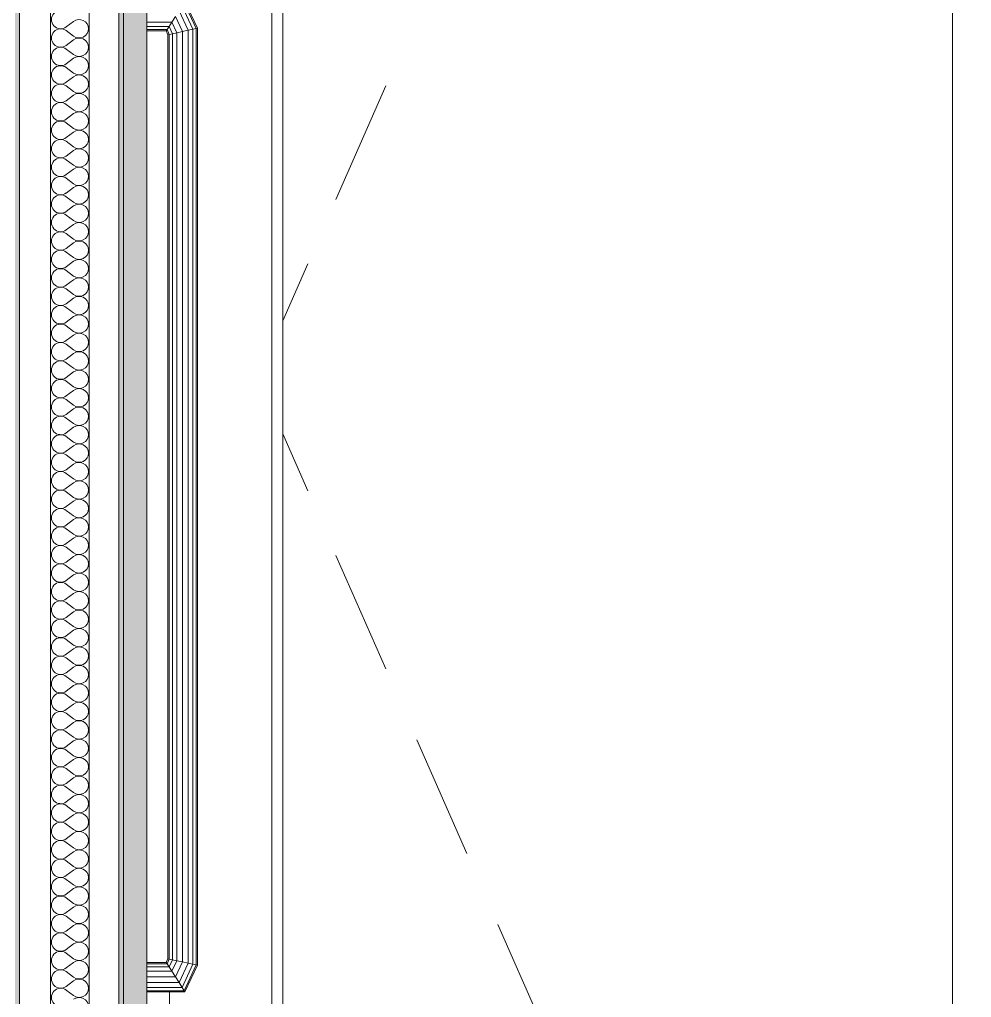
# Model space of a CAD drawing. Header units: millimetres. Extents: x -48147 to 1417267, y -496296 to 18123.
# Drawn here: x 1403653 to 1404267, y -478426 to -477795 of the extents above; entities that cross this region are included whole.
import ezdxf

# ---------------------------------------------------------------- set-up
doc = ezdxf.new("R2010")
doc.units = ezdxf.units.MM
doc.header["$MEASUREMENT"] = 0
doc.linetypes.add('Wipeout_Contour', pattern=[1000, 0, -1000])
doc.layers.add('New_A-25-M_Wall_Int', color=7, linetype='Continuous')
doc.layers.add('New_ArchiCAD Doors', color=7, linetype='Continuous')
doc.layers.add('New_A-25-M_Wall_Int_Pen_No__1', color=7, linetype='Continuous', lineweight=13)
doc.layers.add('New_ArchiCAD Doors_Pen_No__93', color=8, linetype='Continuous', lineweight=13)
doc.layers.add('New_A-25-M_Wall_Int_Pen_No__107', color=7, linetype='Continuous', lineweight=15, true_color=0xa6a6a6)
doc.layers.add('New_ArchiCAD Doors_Pen_No__63', color=7, linetype='Continuous', lineweight=20, true_color=0x606060)

# ---------------------------------------------------------------- blocks, each defined once
blk = doc.blocks.new('Section Elem_53_2', base_point=(1376122.47, -491272.82))
at = {"color": 254, "linetype": 'Wipeout_Contour', "lineweight": 0, "ltscale": 8897576.541093914}
blk.add_wipeout([(1403747.83, -477802.82), (1403735.21, -477802.82), (1403735.21, -478403.82), (1403747.83, -478403.82), (1403748.95, -478401.42), (1403748.95, -477805.22)], dxfattribs=at).dxf.layer = 'New_A-25-M_Wall_Int'
at = {"color": 254, "linetype": 'Wipeout_Contour', "lineweight": 0, "ltscale": 8901171.060713317}
blk.add_wipeout([(1403735.21, -478422.82), (1403735.21, -479122.82), (1404866.31, -479122.82), (1404866.31, -479047.82), (1403749.96, -479047.82), (1403749.96, -478422.82)], dxfattribs=at).dxf.layer = 'New_A-25-M_Wall_Int'
blk = doc.blocks.new('Section Elem_54_2', base_point=(1376122.47, -491272.82))
at = {"color": 254, "linetype": 'Wipeout_Contour', "lineweight": 0, "ltscale": 14829418.47015249}
blk.add_wipeout([(1403749.96, -477783.82), (1403759.93, -477783.82), (1403767.94, -477801.01), (1403767.94, -478405.64), (1403759.93, -478422.82), (1403749.96, -478422.82), (1403749.96, -479047.82), (1403815.96, -479047.82), (1403815.96, -477013.82), (1403749.96, -476947.82)], dxfattribs=at).dxf.layer = 'New_ArchiCAD Doors'
at = {"color": 254, "linetype": 'Wipeout_Contour', "lineweight": 0, "ltscale": 5934383.080311058}
blk.add_wipeout([(1404686.96, -477020.82), (1404254.96, -477020.82), (1404254.96, -479047.82), (1404686.96, -479047.82)], dxfattribs=at).dxf.layer = 'New_ArchiCAD Doors'
at = {"layer": 'New_ArchiCAD Doors_Pen_No__63', "linetype": 'Continuous'}
blk.add_line((1403749.96, -479047.82), (1403749.96, -478422.82), dxfattribs=at)
at = {"color": 254, "linetype": 'Wipeout_Contour', "lineweight": 0, "ltscale": 5931916.119145893}
blk.add_wipeout([(1403815.96, -479047.82), (1403822.96, -479047.82), (1403822.96, -477020.82), (1403815.96, -477020.82)], dxfattribs=at).dxf.layer = 'New_ArchiCAD Doors'
at = {"layer": 'New_ArchiCAD Doors_Pen_No__63', "linetype": 'Continuous'}
blk.add_line((1403815.96, -477013.82), (1403815.96, -479047.82), dxfattribs=at)
at = {"color": 254, "linetype": 'Wipeout_Contour', "lineweight": 0, "ltscale": 5932747.26599575}
blk.add_wipeout([(1403822.96, -477020.82), (1403822.96, -479047.82), (1404254.96, -479047.82), (1404254.96, -477020.82)], dxfattribs=at).dxf.layer = 'New_ArchiCAD Doors'
at = {"layer": 'New_ArchiCAD Doors_Pen_No__63', "linetype": 'Continuous'}
for p, q in [((1403822.96, -477020.82), (1403822.96, -479047.82)), ((1404254.96, -479047.82), (1404254.96, -477020.82)), ((1403889.46, -477838.2), (1403857.33, -477911.46)), ((1403839.09, -477953.06), (1403822.96, -477989.84)), ((1403839.09, -478099.59), (1403822.96, -478062.8)), ((1403889.46, -478214.45), (1403857.33, -478141.18)), ((1403941.68, -478333.5), (1403909.55, -478260.24)), ((1403993.89, -478452.55), (1403961.76, -478379.29))]:
    blk.add_line(p, q, dxfattribs=at)
blk = doc.blocks.new('Section Elem_123_2', base_point=(1376122.47, -491272.82))
at = {"color": 254, "linetype": 'Wipeout_Contour', "lineweight": 0, "ltscale": 5932101.095977162}
blk.add_wipeout([(1403735.21, -478406.67), (1403749.64, -478406.67), (1403748.38, -478404.68), (1403735.21, -478404.68)], dxfattribs=at).dxf.layer = 'New_ArchiCAD Doors'
at = {"color": 254, "linetype": 'Wipeout_Contour', "lineweight": 0, "ltscale": 5932142.844810324}
blk.add_wipeout([(1403759.43, -478422.03), (1403735.21, -478422.03), (1403735.21, -478422.82), (1403759.93, -478422.82)], dxfattribs=at).dxf.layer = 'New_ArchiCAD Doors'
at = {"color": 254, "linetype": 'Wipeout_Contour', "lineweight": 0, "ltscale": 5932132.755671075}
blk.add_wipeout([(1403735.21, -478419.92), (1403758.08, -478419.92), (1403756.1, -478416.8), (1403735.21, -478416.8)], dxfattribs=at).dxf.layer = 'New_ArchiCAD Doors'
at = {"color": 254, "linetype": 'Wipeout_Contour', "lineweight": 0, "ltscale": 5932139.256605864}
blk.add_wipeout([(1403758.08, -478419.92), (1403735.21, -478419.92), (1403735.21, -478422.03), (1403759.43, -478422.03)], dxfattribs=at).dxf.layer = 'New_ArchiCAD Doors'
at = {"color": 254, "linetype": 'Wipeout_Contour', "lineweight": 0, "ltscale": 5932187.570335687}
blk.add_wipeout([(1403759.43, -478422.03), (1403767.16, -478405.46), (1403765.04, -478404.99), (1403758.08, -478419.92)], dxfattribs=at).dxf.layer = 'New_ArchiCAD Doors'
at = {"color": 254, "linetype": 'Wipeout_Contour', "lineweight": 0, "ltscale": 5932193.178738928}
blk.add_wipeout([(1403759.93, -478422.82), (1403767.94, -478405.64), (1403767.16, -478405.46), (1403759.43, -478422.03)], dxfattribs=at).dxf.layer = 'New_ArchiCAD Doors'
at = {"color": 254, "linetype": 'Wipeout_Contour', "lineweight": 0, "ltscale": 5932124.33361248}
blk.add_wipeout([(1403753.77, -478413.15), (1403735.21, -478413.15), (1403735.21, -478416.8), (1403756.1, -478416.8)], dxfattribs=at).dxf.layer = 'New_ArchiCAD Doors'
at = {"color": 254, "linetype": 'Wipeout_Contour', "lineweight": 0, "ltscale": 5932177.42385855}
blk.add_wipeout([(1403758.08, -478419.92), (1403765.04, -478404.99), (1403761.93, -478404.3), (1403756.1, -478416.8)], dxfattribs=at).dxf.layer = 'New_ArchiCAD Doors'
at = {"layer": 'New_ArchiCAD Doors_Pen_No__93', "linetype": 'Continuous'}
for p, q in [((1403759.43, -478422.03), (1403735.21, -478422.03)), ((1403759.93, -478422.82), (1403735.21, -478422.82)), ((1403759.43, -478422.03), (1403759.93, -478422.82))]:
    blk.add_line(p, q, dxfattribs=at)
at = {"color": 254, "linetype": 'Wipeout_Contour', "lineweight": 0, "ltscale": 5932164.289516186}
blk.add_wipeout([(1403756.1, -478416.8), (1403761.93, -478404.3), (1403758.28, -478403.49), (1403753.77, -478413.15)], dxfattribs=at).dxf.layer = 'New_ArchiCAD Doors'
at = {"layer": 'New_ArchiCAD Doors_Pen_No__93', "linetype": 'Continuous'}
for p, q in [((1403756.1, -478416.8), (1403735.21, -478416.8)), ((1403756.1, -478416.8), (1403758.08, -478419.92)), ((1403758.08, -478419.92), (1403735.21, -478419.92)), ((1403758.08, -478419.92), (1403759.43, -478422.03))]:
    blk.add_line(p, q, dxfattribs=at)
at = {"color": 254, "linetype": 'Wipeout_Contour', "lineweight": 0, "ltscale": 5931801.92726911}
blk.add_wipeout([(1403765.04, -478404.99), (1403767.16, -478405.46), (1403767.16, -477801.18), (1403765.04, -477801.65)], dxfattribs=at).dxf.layer = 'New_ArchiCAD Doors'
at = {"color": 254, "linetype": 'Wipeout_Contour', "lineweight": 0, "ltscale": 5932128.152094162}
blk.add_wipeout([(1403749.64, -478406.67), (1403751.79, -478402.05), (1403749.81, -478401.61), (1403748.38, -478404.68)], dxfattribs=at).dxf.layer = 'New_ArchiCAD Doors'
at = {"color": 254, "linetype": 'Wipeout_Contour', "lineweight": 0, "ltscale": 5931807.417764049}
blk.add_wipeout([(1403767.94, -478405.64), (1403767.94, -477801.01), (1403767.16, -477801.18), (1403767.16, -478405.46)], dxfattribs=at).dxf.layer = 'New_ArchiCAD Doors'
at = {"color": 254, "linetype": 'Wipeout_Contour', "lineweight": 0, "ltscale": 5932150.170203732}
blk.add_wipeout([(1403753.77, -478413.15), (1403758.28, -478403.49), (1403754.66, -478402.69), (1403751.47, -478409.53)], dxfattribs=at).dxf.layer = 'New_ArchiCAD Doors'
at = {"color": 254, "linetype": 'Wipeout_Contour', "lineweight": 0, "ltscale": 5931779.215113884}
blk.add_wipeout([(1403761.93, -478404.3), (1403761.93, -477802.34), (1403758.28, -477803.15), (1403758.28, -478403.49)], dxfattribs=at).dxf.layer = 'New_ArchiCAD Doors'
at = {"color": 254, "linetype": 'Wipeout_Contour', "lineweight": 0, "ltscale": 5932097.499268904}
blk.add_wipeout([(1403747.83, -478403.82), (1403735.21, -478403.82), (1403735.21, -478404.68), (1403748.38, -478404.68)], dxfattribs=at).dxf.layer = 'New_ArchiCAD Doors'
at = {"color": 254, "linetype": 'Wipeout_Contour', "lineweight": 0, "ltscale": 5932115.271776946}
blk.add_wipeout([(1403751.47, -478409.53), (1403735.21, -478409.53), (1403735.21, -478413.15), (1403753.77, -478413.15)], dxfattribs=at).dxf.layer = 'New_ArchiCAD Doors'
at = {"layer": 'New_ArchiCAD Doors_Pen_No__93', "linetype": 'Continuous'}
for q in [(1403735.21, -478413.15), (1403756.1, -478416.8)]:
    blk.add_line((1403753.77, -478413.15), q, dxfattribs=at)
at = {"color": 254, "linetype": 'Wipeout_Contour', "lineweight": 0, "ltscale": 5931792.023814401}
blk.add_wipeout([(1403765.04, -477801.65), (1403761.93, -477802.34), (1403761.93, -478404.3), (1403765.04, -478404.99)], dxfattribs=at).dxf.layer = 'New_ArchiCAD Doors'
at = {"color": 254, "linetype": 'Wipeout_Contour', "lineweight": 0, "ltscale": 5932122.598186728}
blk.add_wipeout([(1403747.83, -478403.82), (1403748.38, -478404.68), (1403749.81, -478401.61), (1403748.95, -478401.42)], dxfattribs=at).dxf.layer = 'New_ArchiCAD Doors'
at = {"layer": 'New_ArchiCAD Doors_Pen_No__93', "linetype": 'Continuous'}
for p, q in [((1403761.93, -478404.3), (1403765.04, -478404.99)), ((1403765.04, -478404.99), (1403767.16, -478405.46)), ((1403767.16, -478405.46), (1403767.94, -478405.64))]:
    blk.add_line(p, q, dxfattribs=at)
at = {"color": 254, "linetype": 'Wipeout_Contour', "lineweight": 0, "ltscale": 5931738.605661986}
blk.add_wipeout([(1403749.81, -478401.61), (1403749.81, -477805.03), (1403748.95, -477805.22), (1403748.95, -478401.42)], dxfattribs=at).dxf.layer = 'New_ArchiCAD Doors'
at = {"color": 254, "linetype": 'Wipeout_Contour', "lineweight": 0, "ltscale": 5932107.167248304}
blk.add_wipeout([(1403735.21, -478406.67), (1403735.21, -478409.53), (1403751.47, -478409.53), (1403749.64, -478406.67)], dxfattribs=at).dxf.layer = 'New_ArchiCAD Doors'
at = {"color": 254, "linetype": 'Wipeout_Contour', "lineweight": 0, "ltscale": 5931743.998389661}
blk.add_wipeout([(1403751.79, -478402.05), (1403751.79, -477804.59), (1403749.81, -477805.03), (1403749.81, -478401.61)], dxfattribs=at).dxf.layer = 'New_ArchiCAD Doors'
at = {"color": 254, "linetype": 'Wipeout_Contour', "lineweight": 0, "ltscale": 5931350.083691838}
blk.add_wipeout([(1403747.83, -477802.82), (1403748.95, -477805.22), (1403749.81, -477805.03), (1403748.38, -477801.96)], dxfattribs=at).dxf.layer = 'New_ArchiCAD Doors'
at = {"color": 254, "linetype": 'Wipeout_Contour', "lineweight": 0, "ltscale": 5932137.571010346}
blk.add_wipeout([(1403751.47, -478409.53), (1403754.66, -478402.69), (1403751.79, -478402.05), (1403749.64, -478406.67)], dxfattribs=at).dxf.layer = 'New_ArchiCAD Doors'
at = {"layer": 'New_ArchiCAD Doors_Pen_No__93', "linetype": 'Continuous'}
for p, q in [((1403747.83, -478403.82), (1403735.21, -478403.82)), ((1403748.38, -478404.68), (1403735.21, -478404.68)), ((1403749.64, -478406.67), (1403735.21, -478406.67)), ((1403747.83, -478403.82), (1403748.38, -478404.68)), ((1403749.64, -478406.67), (1403751.47, -478409.53)), ((1403751.47, -478409.53), (1403735.21, -478409.53)), ((1403751.47, -478409.53), (1403753.77, -478413.15))]:
    blk.add_line(p, q, dxfattribs=at)
at = {"color": 254, "linetype": 'Wipeout_Contour', "lineweight": 0, "ltscale": 5931321.32161028}
blk.add_wipeout([(1403748.38, -477801.96), (1403735.21, -477801.96), (1403735.21, -477802.82), (1403747.83, -477802.82)], dxfattribs=at).dxf.layer = 'New_ArchiCAD Doors'
at = {"color": 254, "linetype": 'Wipeout_Contour', "lineweight": 0, "ltscale": 5931321.253334623}
blk.add_wipeout([(1403735.21, -477801.96), (1403748.38, -477801.96), (1403749.64, -477799.98), (1403735.21, -477799.98)], dxfattribs=at).dxf.layer = 'New_ArchiCAD Doors'
at = {"color": 254, "linetype": 'Wipeout_Contour', "lineweight": 0, "ltscale": 5931753.174299196}
blk.add_wipeout([(1403754.66, -478402.69), (1403754.66, -477803.96), (1403751.79, -477804.59), (1403751.79, -478402.05)], dxfattribs=at).dxf.layer = 'New_ArchiCAD Doors'
at = {"layer": 'New_ArchiCAD Doors_Pen_No__93', "linetype": 'Continuous'}
for p, q in [((1403748.95, -478401.42), (1403747.83, -478403.82)), ((1403749.81, -478401.61), (1403748.38, -478404.68)), ((1403748.38, -478404.68), (1403749.64, -478406.67)), ((1403748.95, -478401.42), (1403749.81, -478401.61))]:
    blk.add_line(p, q, dxfattribs=at)
at = {"color": 254, "linetype": 'Wipeout_Contour', "lineweight": 0, "ltscale": 5931353.463775335}
blk.add_wipeout([(1403749.81, -477805.03), (1403751.79, -477804.59), (1403749.64, -477799.98), (1403748.38, -477801.96)], dxfattribs=at).dxf.layer = 'New_ArchiCAD Doors'
at = {"color": 254, "linetype": 'Wipeout_Contour', "lineweight": 0, "ltscale": 5931765.451177985}
blk.add_wipeout([(1403758.28, -478403.49), (1403758.28, -477803.15), (1403754.66, -477803.96), (1403754.66, -478402.69)], dxfattribs=at).dxf.layer = 'New_ArchiCAD Doors'
at = {"layer": 'New_ArchiCAD Doors_Pen_No__93', "linetype": 'Continuous'}
for p, q in [((1403751.79, -478402.05), (1403749.64, -478406.67)), ((1403749.81, -478401.61), (1403751.79, -478402.05)), ((1403754.66, -478402.69), (1403751.47, -478409.53)), ((1403751.79, -478402.05), (1403754.66, -478402.69)), ((1403758.28, -478403.49), (1403753.77, -478413.15)), ((1403754.66, -478402.69), (1403758.28, -478403.49)), ((1403761.93, -478404.3), (1403756.1, -478416.8)), ((1403765.04, -478404.99), (1403758.08, -478419.92)), ((1403758.28, -478403.49), (1403761.93, -478404.3)), ((1403767.16, -478405.46), (1403759.43, -478422.03)), ((1403767.94, -478405.64), (1403759.93, -478422.82))]:
    blk.add_line(p, q, dxfattribs=at)
at = {"color": 254, "linetype": 'Wipeout_Contour', "lineweight": 0, "ltscale": 5931359.064506308}
blk.add_wipeout([(1403754.66, -477803.96), (1403751.47, -477797.12), (1403749.64, -477799.98), (1403751.79, -477804.59)], dxfattribs=at).dxf.layer = 'New_ArchiCAD Doors'
at = {"color": 254, "linetype": 'Wipeout_Contour', "lineweight": 0, "ltscale": 5931366.540533767}
blk.add_wipeout([(1403758.28, -477803.15), (1403753.77, -477793.5), (1403751.47, -477797.12), (1403754.66, -477803.96)], dxfattribs=at).dxf.layer = 'New_ArchiCAD Doors'
at = {"layer": 'New_ArchiCAD Doors_Pen_No__93', "linetype": 'Continuous'}
for p, q in [((1403748.95, -477805.22), (1403749.81, -477805.03)), ((1403748.95, -478401.42), (1403748.95, -477805.22)), ((1403749.81, -478401.61), (1403749.81, -477805.03))]:
    blk.add_line(p, q, dxfattribs=at)
at = {"color": 254, "linetype": 'Wipeout_Contour', "lineweight": 0, "ltscale": 5931374.898409881}
blk.add_wipeout([(1403761.93, -477802.34), (1403756.1, -477789.85), (1403753.77, -477793.5), (1403758.28, -477803.15)], dxfattribs=at).dxf.layer = 'New_ArchiCAD Doors'
at = {"layer": 'New_ArchiCAD Doors_Pen_No__93', "linetype": 'Continuous'}
for p in [(1403749.81, -477805.03), (1403751.79, -478402.05)]:
    blk.add_line(p, (1403751.79, -477804.59), dxfattribs=at)
at = {"color": 254, "linetype": 'Wipeout_Contour', "lineweight": 0, "ltscale": 5931382.665416202}
blk.add_wipeout([(1403765.04, -477801.65), (1403758.08, -477786.73), (1403756.1, -477789.85), (1403761.93, -477802.34)], dxfattribs=at).dxf.layer = 'New_ArchiCAD Doors'
at = {"color": 254, "linetype": 'Wipeout_Contour', "lineweight": 0, "ltscale": 5931321.080531035}
blk.add_wipeout([(1403735.21, -477799.98), (1403749.64, -477799.98), (1403751.47, -477797.12), (1403735.21, -477797.12)], dxfattribs=at).dxf.layer = 'New_ArchiCAD Doors'
at = {"layer": 'New_ArchiCAD Doors_Pen_No__93', "linetype": 'Continuous'}
for p, q in [((1403748.38, -477801.96), (1403735.21, -477801.96)), ((1403747.83, -477802.82), (1403735.21, -477802.82)), ((1403747.83, -477802.82), (1403748.38, -477801.96)), ((1403748.95, -477805.22), (1403747.83, -477802.82)), ((1403749.81, -477805.03), (1403748.38, -477801.96)), ((1403751.79, -477804.59), (1403754.66, -477803.96)), ((1403754.66, -477803.96), (1403754.66, -478402.69))]:
    blk.add_line(p, q, dxfattribs=at)
at = {"color": 254, "linetype": 'Wipeout_Contour', "lineweight": 0, "ltscale": 5931388.650710044}
blk.add_wipeout([(1403765.04, -477801.65), (1403767.16, -477801.18), (1403759.43, -477784.61), (1403758.08, -477786.73)], dxfattribs=at).dxf.layer = 'New_ArchiCAD Doors'
at = {"color": 254, "linetype": 'Wipeout_Contour', "lineweight": 0, "ltscale": 5931320.826447148}
blk.add_wipeout([(1403753.77, -477793.5), (1403735.21, -477793.5), (1403735.21, -477797.12), (1403751.47, -477797.12)], dxfattribs=at).dxf.layer = 'New_ArchiCAD Doors'
at = {"layer": 'New_ArchiCAD Doors_Pen_No__93', "linetype": 'Continuous'}
for p, q in [((1403751.47, -477797.12), (1403753.77, -477793.5)), ((1403751.47, -477797.12), (1403735.21, -477797.12)), ((1403749.64, -477799.98), (1403735.21, -477799.98)), ((1403748.38, -477801.96), (1403749.64, -477799.98)), ((1403749.64, -477799.98), (1403751.47, -477797.12)), ((1403751.79, -477804.59), (1403749.64, -477799.98)), ((1403754.66, -477803.96), (1403751.47, -477797.12))]:
    blk.add_line(p, q, dxfattribs=at)
at = {"color": 254, "linetype": 'Wipeout_Contour', "lineweight": 0, "ltscale": 5931391.930845917}
blk.add_wipeout([(1403767.94, -477801.01), (1403759.93, -477783.82), (1403759.43, -477784.61), (1403767.16, -477801.18)], dxfattribs=at).dxf.layer = 'New_ArchiCAD Doors'
at = {"layer": 'New_ArchiCAD Doors_Pen_No__93', "linetype": 'Continuous'}
for p, q in [((1403765.04, -477801.65), (1403758.08, -477786.73)), ((1403767.16, -477801.18), (1403759.43, -477784.61)), ((1403767.94, -477801.01), (1403759.93, -477783.82)), ((1403758.28, -477803.15), (1403753.77, -477793.5)), ((1403761.93, -477802.34), (1403756.1, -477789.85)), ((1403765.04, -477801.65), (1403767.16, -477801.18)), ((1403767.16, -477801.18), (1403767.94, -477801.01)), ((1403767.16, -478405.46), (1403767.16, -477801.18)), ((1403767.94, -478405.64), (1403767.94, -477801.01)), ((1403754.66, -477803.96), (1403758.28, -477803.15)), ((1403758.28, -477803.15), (1403761.93, -477802.34)), ((1403758.28, -477803.15), (1403758.28, -478403.49)), ((1403761.93, -477802.34), (1403765.04, -477801.65)), ((1403761.93, -478404.3), (1403761.93, -477802.34)), ((1403765.04, -478404.99), (1403765.04, -477801.65))]:
    blk.add_line(p, q, dxfattribs=at)
blk = doc.blocks.new('*X151', base_point=(1376122.47, -491272.82))
at = {"layer": 'New_A-25-M_Wall_Int_Pen_No__107', "linetype": 'Continuous'}
for p, q in [((1403683.33, -477800.2), (1403688.09, -477796.63)), ((1403683.33, -477802.58), (1403688.09, -477806.15)), ((1403683.33, -477812.11), (1403688.09, -477808.54)), ((1403683.33, -477814.49), (1403688.09, -477818.06)), ((1403683.33, -477824.01), (1403688.09, -477820.44)), ((1403683.33, -477826.39), (1403688.09, -477829.96)), ((1403683.33, -477835.92), (1403688.09, -477832.35)), ((1403683.33, -477838.3), (1403688.09, -477841.87)), ((1403683.33, -477847.82), (1403688.09, -477844.25)), ((1403683.33, -477850.2), (1403688.09, -477853.77)), ((1403683.33, -477859.73), (1403688.09, -477856.15)), ((1403683.33, -477862.11), (1403688.09, -477865.68)), ((1403683.33, -477871.63), (1403688.09, -477868.06)), ((1403683.33, -477874.01), (1403688.09, -477877.58)), ((1403683.33, -477883.54), (1403688.09, -477879.96)), ((1403683.33, -477885.92), (1403688.09, -477889.49)), ((1403683.33, -477895.44), (1403688.09, -477891.87)), ((1403683.33, -477897.82), (1403688.09, -477901.39)), ((1403683.33, -477907.35), (1403688.09, -477903.77)), ((1403683.33, -477909.73), (1403688.09, -477913.3)), ((1403683.33, -477919.25), (1403688.09, -477915.68)), ((1403683.33, -477921.63), (1403688.09, -477925.2)), ((1403683.33, -477931.15), (1403688.09, -477927.58)), ((1403683.33, -477933.54), (1403688.09, -477937.11)), ((1403683.33, -477943.06), (1403688.09, -477939.49)), ((1403683.33, -477945.44), (1403688.09, -477949.01)), ((1403683.33, -477954.96), (1403688.09, -477951.39)), ((1403683.33, -477957.35), (1403688.09, -477960.92)), ((1403683.33, -477966.87), (1403688.09, -477963.3)), ((1403683.33, -477969.25), (1403688.09, -477972.82)), ((1403683.33, -477978.77), (1403688.09, -477975.2)), ((1403683.33, -477981.15), (1403688.09, -477984.73)), ((1403683.33, -477990.68), (1403688.09, -477987.11)), ((1403683.33, -477993.06), (1403688.09, -477996.63)), ((1403683.33, -478002.58), (1403688.09, -477999.01)), ((1403683.33, -478004.96), (1403688.09, -478008.54)), ((1403683.33, -478014.49), (1403688.09, -478010.92)), ((1403683.33, -478016.87), (1403688.09, -478020.44)), ((1403683.33, -478026.39), (1403688.09, -478022.82)), ((1403683.33, -478028.77), (1403688.09, -478032.35)), ((1403683.33, -478038.3), (1403688.09, -478034.73)), ((1403683.33, -478040.68), (1403688.09, -478044.25)), ((1403683.33, -478050.2), (1403688.09, -478046.63)), ((1403683.33, -478052.58), (1403688.09, -478056.15)), ((1403683.33, -478062.11), (1403688.09, -478058.54)), ((1403683.33, -478064.49), (1403688.09, -478068.06)), ((1403683.33, -478074.01), (1403688.09, -478070.44)), ((1403683.33, -478076.39), (1403688.09, -478079.96)), ((1403683.33, -478085.92), (1403688.09, -478082.35)), ((1403683.33, -478088.3), (1403688.09, -478091.87)), ((1403683.33, -478097.82), (1403688.09, -478094.25)), ((1403683.33, -478100.2), (1403688.09, -478103.77)), ((1403683.33, -478109.73), (1403688.09, -478106.15)), ((1403683.33, -478112.11), (1403688.09, -478115.68)), ((1403683.33, -478121.63), (1403688.09, -478118.06)), ((1403683.33, -478124.01), (1403688.09, -478127.58)), ((1403683.33, -478133.54), (1403688.09, -478129.96)), ((1403683.33, -478135.92), (1403688.09, -478139.49)), ((1403683.33, -478145.44), (1403688.09, -478141.87)), ((1403683.33, -478147.82), (1403688.09, -478151.39)), ((1403683.33, -478157.35), (1403688.09, -478153.77)), ((1403683.33, -478159.73), (1403688.09, -478163.3)), ((1403683.33, -478169.25), (1403688.09, -478165.68)), ((1403683.33, -478171.63), (1403688.09, -478175.2)), ((1403683.33, -478181.15), (1403688.09, -478177.58)), ((1403683.33, -478183.54), (1403688.09, -478187.11)), ((1403683.33, -478193.06), (1403688.09, -478189.49)), ((1403683.33, -478195.44), (1403688.09, -478199.01)), ((1403683.33, -478204.96), (1403688.09, -478201.39)), ((1403683.33, -478207.35), (1403688.09, -478210.92)), ((1403683.33, -478216.87), (1403688.09, -478213.3)), ((1403683.33, -478219.25), (1403688.09, -478222.82)), ((1403683.33, -478228.77), (1403688.09, -478225.2)), ((1403683.33, -478231.15), (1403688.09, -478234.73)), ((1403683.33, -478240.68), (1403688.09, -478237.11)), ((1403683.33, -478243.06), (1403688.09, -478246.63)), ((1403683.33, -478252.58), (1403688.09, -478249.01)), ((1403683.33, -478254.96), (1403688.09, -478258.54)), ((1403683.33, -478264.49), (1403688.09, -478260.92)), ((1403683.33, -478266.87), (1403688.09, -478270.44)), ((1403683.33, -478276.39), (1403688.09, -478272.82)), ((1403683.33, -478278.77), (1403688.09, -478282.35)), ((1403683.33, -478288.3), (1403688.09, -478284.73)), ((1403683.33, -478290.68), (1403688.09, -478294.25)), ((1403683.33, -478300.2), (1403688.09, -478296.63)), ((1403683.33, -478302.58), (1403688.09, -478306.15)), ((1403683.33, -478312.11), (1403688.09, -478308.54)), ((1403683.33, -478314.49), (1403688.09, -478318.06)), ((1403683.33, -478324.01), (1403688.09, -478320.44)), ((1403683.33, -478326.39), (1403688.09, -478329.96)), ((1403683.33, -478335.92), (1403688.09, -478332.35)), ((1403683.33, -478338.3), (1403688.09, -478341.87)), ((1403683.33, -478347.82), (1403688.09, -478344.25)), ((1403683.33, -478350.2), (1403688.09, -478353.77)), ((1403683.33, -478359.73), (1403688.09, -478356.15)), ((1403683.33, -478362.11), (1403688.09, -478365.68)), ((1403683.33, -478371.63), (1403688.09, -478368.06)), ((1403683.33, -478374.01), (1403688.09, -478377.58)), ((1403683.33, -478383.54), (1403688.09, -478379.96)), ((1403683.33, -478385.92), (1403688.09, -478389.49)), ((1403683.33, -478395.44), (1403688.09, -478391.87)), ((1403683.33, -478397.82), (1403688.09, -478401.39)), ((1403683.33, -478407.35), (1403688.09, -478403.77)), ((1403683.33, -478409.73), (1403688.09, -478413.3)), ((1403683.33, -478419.25), (1403688.09, -478415.68)), ((1403683.33, -478421.63), (1403688.09, -478425.2))]:
    blk.add_line(p, q, dxfattribs=at)
for centre, start, end in [((1403679.76, -477795.44), 53.1301, 306.8699), ((1403679.76, -477807.35), 53.1301, 306.8699), ((1403691.66, -477801.39), 0, 126.8699), ((1403691.66, -477801.39), 233.1301, 0), ((1403691.66, -477813.3), 0, 126.8699), ((1403679.76, -477819.25), 53.1301, 306.8699), ((1403691.66, -477813.3), 233.1301, 0), ((1403691.66, -477825.2), 0, 126.8699), ((1403679.76, -477831.15), 53.1301, 306.8699), ((1403691.66, -477825.2), 233.1301, 0), ((1403691.66, -477837.11), 0, 126.8699), ((1403679.76, -477843.06), 53.1301, 306.8699), ((1403691.66, -477837.11), 233.1301, 0), ((1403691.66, -477849.01), 0, 126.8699), ((1403679.76, -477854.96), 53.1301, 306.8699), ((1403691.66, -477849.01), 233.1301, 0), ((1403691.66, -477860.92), 0, 126.8699), ((1403679.76, -477866.87), 53.1301, 306.8699), ((1403691.66, -477860.92), 233.1301, 0), ((1403691.66, -477872.82), 0, 126.8699), ((1403679.76, -477878.77), 53.1301, 306.8699), ((1403691.66, -477872.82), 233.1301, 0), ((1403691.66, -477884.73), 0, 126.8699), ((1403679.76, -477890.68), 53.1301, 306.8699), ((1403691.66, -477884.73), 233.1301, 0), ((1403691.66, -477896.63), 0, 126.8699), ((1403679.76, -477902.58), 53.1301, 306.8699), ((1403691.66, -477896.63), 233.1301, 0), ((1403679.76, -477914.49), 53.1301, 306.8699), ((1403691.66, -477908.54), 0, 126.8699), ((1403691.66, -477908.54), 233.1301, 0), ((1403691.66, -477920.44), 0, 126.8699), ((1403679.76, -477926.39), 53.1301, 306.8699), ((1403691.66, -477920.44), 233.1301, 0), ((1403691.66, -477932.35), 0, 126.8699), ((1403679.76, -477938.3), 53.1301, 306.8699), ((1403691.66, -477932.35), 233.1301, 0), ((1403691.66, -477944.25), 0, 126.8699), ((1403679.76, -477950.2), 53.1301, 306.8699), ((1403691.66, -477944.25), 233.1301, 0), ((1403691.66, -477956.15), 0, 126.8699), ((1403679.76, -477962.11), 53.1301, 306.8699), ((1403691.66, -477956.15), 233.1301, 0), ((1403691.66, -477968.06), 0, 126.8699), ((1403679.76, -477974.01), 53.1301, 306.8699), ((1403691.66, -477968.06), 233.1301, 0), ((1403691.66, -477979.96), 0, 126.8699), ((1403679.76, -477985.92), 53.1301, 306.8699), ((1403691.66, -477979.96), 233.1301, 0), ((1403691.66, -477991.87), 0, 126.8699), ((1403679.76, -477997.82), 53.1301, 306.8699), ((1403691.66, -477991.87), 233.1301, 0), ((1403691.66, -478003.77), 0, 126.8699), ((1403679.76, -478009.73), 53.1301, 306.8699), ((1403691.66, -478003.77), 233.1301, 0), ((1403691.66, -478015.68), 0, 126.8699), ((1403679.76, -478021.63), 53.1301, 306.8699), ((1403691.66, -478015.68), 233.1301, 0), ((1403691.66, -478027.58), 0, 126.8699), ((1403679.76, -478033.54), 53.1301, 306.8699), ((1403691.66, -478027.58), 233.1301, 0), ((1403691.66, -478039.49), 0, 126.8699), ((1403679.76, -478045.44), 53.1301, 306.8699), ((1403691.66, -478039.49), 233.1301, 0), ((1403691.66, -478051.39), 0, 126.8699), ((1403679.76, -478057.35), 53.1301, 306.8699), ((1403691.66, -478051.39), 233.1301, 0), ((1403691.66, -478063.3), 0, 126.8699), ((1403679.76, -478069.25), 53.1301, 306.8699), ((1403691.66, -478063.3), 233.1301, 0), ((1403691.66, -478075.2), 0, 126.8699), ((1403679.76, -478081.15), 53.1301, 306.8699), ((1403691.66, -478075.2), 233.1301, 0), ((1403691.66, -478087.11), 0, 126.8699), ((1403679.76, -478093.06), 53.1301, 306.8699), ((1403691.66, -478087.11), 233.1301, 0), ((1403691.66, -478099.01), 0, 126.8699), ((1403679.76, -478104.96), 53.1301, 306.8699), ((1403691.66, -478099.01), 233.1301, 0), ((1403691.66, -478110.92), 0, 126.8699), ((1403679.76, -478116.87), 53.1301, 306.8699), ((1403691.66, -478110.92), 233.1301, 0), ((1403691.66, -478122.82), 0, 126.8699), ((1403679.76, -478128.77), 53.1301, 306.8699), ((1403691.66, -478122.82), 233.1301, 0), ((1403691.66, -478134.73), 0, 126.8699), ((1403679.76, -478140.68), 53.1301, 306.8699), ((1403691.66, -478134.73), 233.1301, 0), ((1403691.66, -478146.63), 0, 126.8699), ((1403679.76, -478152.58), 53.1301, 306.8699), ((1403691.66, -478146.63), 233.1301, 0), ((1403691.66, -478158.54), 0, 126.8699), ((1403679.76, -478164.49), 53.1301, 306.8699), ((1403691.66, -478158.54), 233.1301, 0), ((1403691.66, -478170.44), 0, 126.8699), ((1403679.76, -478176.39), 53.1301, 306.8699), ((1403691.66, -478170.44), 233.1301, 0), ((1403691.66, -478182.35), 0, 126.8699), ((1403679.76, -478188.3), 53.1301, 306.8699), ((1403691.66, -478182.35), 233.1301, 0), ((1403691.66, -478194.25), 0, 126.8699), ((1403679.76, -478200.2), 53.1301, 306.8699), ((1403691.66, -478194.25), 233.1301, 0), ((1403691.66, -478206.15), 0, 126.8699), ((1403679.76, -478212.11), 53.1301, 306.8699), ((1403691.66, -478206.15), 233.1301, 0), ((1403691.66, -478218.06), 0, 126.8699), ((1403679.76, -478224.01), 53.1301, 306.8699), ((1403691.66, -478218.06), 233.1301, 0), ((1403691.66, -478229.96), 0, 126.8699), ((1403679.76, -478235.92), 53.1301, 306.8699), ((1403691.66, -478229.96), 233.1301, 0), ((1403691.66, -478241.87), 0, 126.8699), ((1403679.76, -478247.82), 53.1301, 306.8699), ((1403691.66, -478241.87), 233.1301, 0), ((1403691.66, -478253.77), 0, 126.8699), ((1403679.76, -478259.73), 53.1301, 306.8699), ((1403691.66, -478253.77), 233.1301, 0), ((1403691.66, -478265.68), 0, 126.8699), ((1403679.76, -478271.63), 53.1301, 306.8699), ((1403691.66, -478265.68), 233.1301, 0), ((1403691.66, -478277.58), 0, 126.8699), ((1403679.76, -478283.54), 53.1301, 306.8699), ((1403691.66, -478277.58), 233.1301, 0), ((1403691.66, -478289.49), 0, 126.8699), ((1403679.76, -478295.44), 53.1301, 306.8699), ((1403691.66, -478289.49), 233.1301, 0), ((1403691.66, -478301.39), 0, 126.8699), ((1403679.76, -478307.35), 53.1301, 306.8699), ((1403691.66, -478301.39), 233.1301, 0), ((1403691.66, -478313.3), 0, 126.8699), ((1403679.76, -478319.25), 53.1301, 306.8699), ((1403691.66, -478313.3), 233.1301, 0), ((1403679.76, -478331.15), 53.1301, 306.8699), ((1403691.66, -478325.2), 0, 126.8699), ((1403691.66, -478325.2), 233.1301, 0), ((1403691.66, -478337.11), 0, 126.8699), ((1403679.76, -478343.06), 53.1301, 306.8699), ((1403691.66, -478337.11), 233.1301, 0), ((1403691.66, -478349.01), 0, 126.8699), ((1403679.76, -478354.96), 53.1301, 306.8699), ((1403691.66, -478349.01), 233.1301, 0), ((1403691.66, -478360.92), 0, 126.8699), ((1403679.76, -478366.87), 53.1301, 306.8699), ((1403691.66, -478360.92), 233.1301, 0), ((1403691.66, -478372.82), 0, 126.8699), ((1403679.76, -478378.77), 53.1301, 306.8699), ((1403691.66, -478372.82), 233.1301, 0), ((1403691.66, -478384.73), 0, 126.8699), ((1403679.76, -478390.68), 53.1301, 306.8699), ((1403691.66, -478384.73), 233.1301, 0), ((1403691.66, -478396.63), 0, 126.8699), ((1403679.76, -478402.58), 53.1301, 306.8699), ((1403691.66, -478396.63), 233.1301, 0), ((1403691.66, -478408.54), 0, 126.8699), ((1403679.76, -478414.49), 53.1301, 306.8699), ((1403691.66, -478408.54), 233.1301, 0), ((1403691.66, -478420.44), 0, 126.8699), ((1403679.76, -478426.39), 53.1301, 306.8699), ((1403691.66, -478420.44), 233.1301, 0), ((1403691.66, -478432.35), 0, 126.8699)]:
    blk.add_arc(centre, 5.95, start, end, dxfattribs=at)
blk = doc.blocks.new('Section Elem_124_2', base_point=(1376122.47, -491272.82))
at = {"layer": 'New_A-25-M_Wall_Int_Pen_No__107', "linetype": 'Continuous', "lineweight": 0, "true_color": 0x535353}
blk.add_hatch(color=251, dxfattribs=at).paths.add_polyline_path([(1403650.21, -479122.82), (1403653.21, -479122.82), (1403653.21, -475349.26), (1403650.21, -475349.26)])
at = {"layer": 'New_A-25-M_Wall_Int_Pen_No__1', "linetype": 'Continuous'}
blk.add_line((1403735.21, -475349.26), (1403735.21, -479122.82), dxfattribs=at)
at = {"color": 254, "linetype": 'Wipeout_Contour', "lineweight": 0, "ltscale": 5930298.927095913}
blk.add_wipeout([(1403653.21, -479122.82), (1403673.21, -479122.82), (1403673.21, -475349.26), (1403653.21, -475349.26)], dxfattribs=at).dxf.layer = 'New_A-25-M_Wall_Int'
at = {"layer": 'New_A-25-M_Wall_Int_Pen_No__1', "linetype": 'Continuous'}
blk.add_line((1403653.21, -475349.26), (1403653.21, -479122.82), dxfattribs=at)
at = {"color": 254, "linetype": 'Wipeout_Contour', "lineweight": 0, "ltscale": 5930384.136887389}
blk.add_wipeout([(1403673.21, -479122.82), (1403698.21, -479122.82), (1403698.21, -475349.26), (1403673.21, -475349.26)], dxfattribs=at).dxf.layer = 'New_A-25-M_Wall_Int'
at = {"layer": 'New_A-25-M_Wall_Int_Pen_No__1', "linetype": 'Continuous'}
blk.add_line((1403673.21, -475349.26), (1403673.21, -479122.82), dxfattribs=at)
at = {"layer": 'New_A-25-M_Wall_Int'}
blk.add_blockref('*X151', (1376122.47, -491272.82), dxfattribs=at)
at = {"color": 254, "linetype": 'Wipeout_Contour', "lineweight": 0, "ltscale": 5930467.453245632}
blk.add_wipeout([(1403698.21, -479122.82), (1403717.21, -479122.82), (1403717.21, -475349.26), (1403698.21, -475349.26)], dxfattribs=at).dxf.layer = 'New_A-25-M_Wall_Int'
at = {"layer": 'New_A-25-M_Wall_Int_Pen_No__107', "linetype": 'Continuous', "lineweight": 0, "true_color": 0x535353}
blk.add_hatch(color=251, dxfattribs=at).paths.add_polyline_path([(1403717.21, -479122.82), (1403720.21, -479122.82), (1403720.21, -475349.26), (1403717.21, -475349.26)])
at = {"layer": 'New_A-25-M_Wall_Int_Pen_No__107', "linetype": 'Continuous'}
blk.add_hatch(color=256, dxfattribs=at).paths.add_polyline_path([(1403720.21, -479122.82), (1403735.21, -479122.82), (1403735.21, -475349.26), (1403720.21, -475349.26)])
at = {"layer": 'New_A-25-M_Wall_Int_Pen_No__1', "linetype": 'Continuous'}
for p, q in [((1403698.21, -475349.26), (1403698.21, -479122.82)), ((1403717.21, -475349.26), (1403717.21, -479122.82)), ((1403720.21, -475349.26), (1403720.21, -479122.82))]:
    blk.add_line(p, q, dxfattribs=at)

msp = doc.modelspace()

# ---------------------------------------------------------------- block references
at = {"layer": 'New_A-25-M_Wall_Int'}
msp.add_blockref('Section Elem_53_2', (1376122.47, -491272.82), dxfattribs=at)

# ---------------------------------------------------------------- next in the draw order: block references
at = {"layer": 'New_ArchiCAD Doors'}
msp.add_blockref('Section Elem_54_2', (1376122.47, -491272.82), dxfattribs=at)

# ---------------------------------------------------------------- next in the draw order: block references
msp.add_blockref('Section Elem_123_2', (1376122.47, -491272.82), dxfattribs=at)

# ---------------------------------------------------------------- next in the draw order: block references
at = {"layer": 'New_A-25-M_Wall_Int'}
msp.add_blockref('Section Elem_124_2', (1376122.47, -491272.82), dxfattribs=at)

doc.saveas('drawing.dxf')
